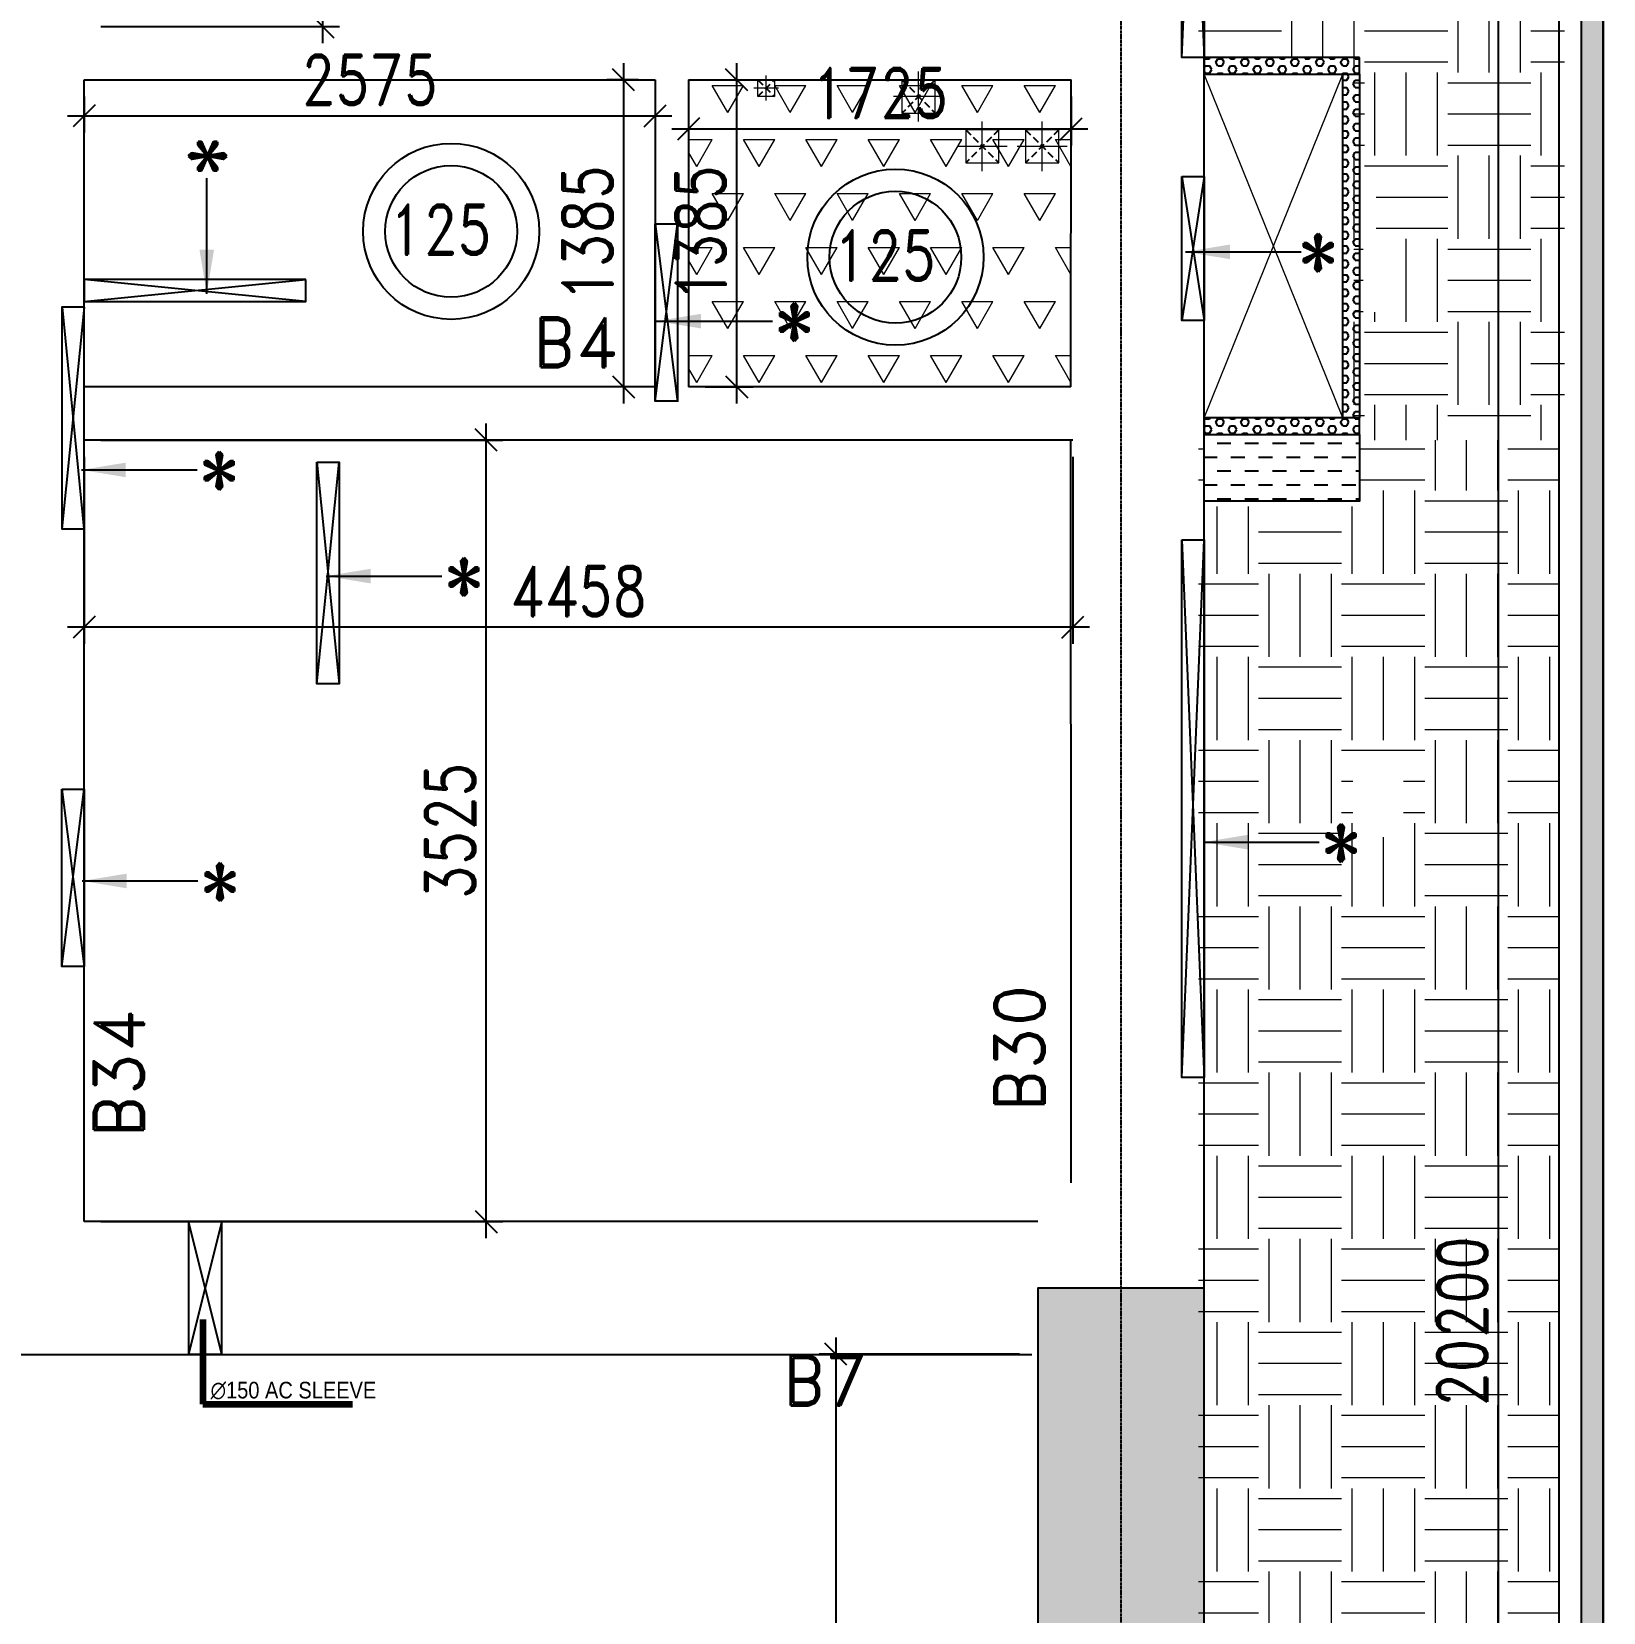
# Model space of a CAD drawing. Header units: millimetres. Extents: x 2061841 to 105821645, y -77612 to 48520811.
# Drawn here: x 2458219 to 2465306, y 28363 to 35493 of the extents above; entities that cross this region are included whole.
import ezdxf

# ---------------------------------------------------------------- set-up
doc = ezdxf.new("R2010")
doc.units = ezdxf.units.MM
doc.header["$LTSCALE"] = 10
doc.header["$MEASUREMENT"] = 0
for name, pattern in [('$0$HIDDEN', [0.375, 0.25, -0.125]), ('CENTER', [2, 1.25, -0.25, 0.25, -0.25]), ('HIDDEN2', [4.7625, 3.175, -1.5875])]:
    doc.linetypes.add(name, pattern=pattern)
for name, color, linetype, lineweight in [('0-PL-DP CUTOUT', 32, 'Continuous', 9), ('s-opening text', 4, 'Continuous', 9), ('VIN SUNK HATCH', 8, 'Continuous', 0), ('VIN_COLUMN HATCH', 33, 'Continuous', 20), ('VIN_CUT OUT', 6, 'Continuous', 9)]:
    doc.layers.add(name, color=color, linetype=linetype, lineweight=lineweight)
for name, color, linetype in [('A-Comments', 30, 'Continuous'), ('A-FLOR-HIDN', 8, 'HIDDEN2'), ('A-Grid-Tower', 8, 'CENTER'), ('A-HATCH', 8, 'Continuous'), ('BEAM NO', 2, 'Continuous'), ('khuraa', 6, 'Continuous'), ('S-OPENING', 6, 'Continuous'), ('SLEEVE 150 NEW', 51, 'Continuous'), ('UPSTAND RCC', 171, 'Continuous'), ('VIN_BEAM', 4, 'Continuous'), ('VIN_COLUMN', 1, 'Continuous'), ('VIN_SLAB THK', 2, 'Continuous')]:
    doc.layers.add(name, color=color, linetype=linetype)
doc.styles.add('200', font='romand.shx', dxfattribs={"width": 0.8, "height": 225})
doc.styles.add('KCP', font='', dxfattribs={"width": 0.9, "height": 200})
doc.styles.add('MAH', font='romand.shx', dxfattribs={"height": 210})
doc.styles.add('RT', font='romant.shx', dxfattribs={"height": 250})
doc.styles.add('ST', font='romand.shx', dxfattribs={"height": 4})
doc.styles.add('WD-50', font='ARIALN.TTF', dxfattribs={"height": 150})
doc.styles.get('KCP').set_extended_font_data('Bahnschrift')
doc.dimstyles.new('GR1', dxfattribs={"dimtxt": 225, "dimasz": 125, "dimexe": 125, "dimexo": 100, "dimgap": 50, "dimtad": 1, "dimdec": 0, "dimzin": 3, "dimdsep": 46, "dimtxsty": '200', "dimblk1": 'OBLIQUE', "dimblk2": 'OBLIQUE', "dimsah": 1, "dimcen": 0.0625, "dimdle": 125, "dimclrd": 3, "dimclre": 3, "dimclrt": 2, "dimadec": 0, "dimazin": 0, "dimtfac": 1, "dimtdec": 0, "dimtix": 1, "dimtmove": 0, "dimatfit": 3, "dimfxl": 1, "dimtolj": 1, "dimtzin": 0, "dimarcsym": 0})
doc.dimstyles.new('GR2', dxfattribs={"dimtxt": 225, "dimasz": 100, "dimexe": 75, "dimexo": 75, "dimgap": 50, "dimtad": 1, "dimdec": 0, "dimdsep": 46, "dimtxsty": '200', "dimblk1": 'OBLIQUE', "dimblk2": 'OBLIQUE', "dimsah": 1, "dimcen": 50, "dimdle": 75, "dimclrd": 3, "dimclre": 3, "dimclrt": 2, "dimadec": 0, "dimazin": 0, "dimtfac": 1, "dimtdec": 0, "dimtix": 1, "dimtmove": 0, "dimatfit": 3, "dimldrblk": 'OBLIQUE', "dimfxl": 1, "dimtolj": 1, "dimtzin": 0, "dimarcsym": 0})
doc.dimstyles.new('wd-50', dxfattribs={"dimtxt": 90, "dimasz": 50, "dimexe": 35, "dimexo": 50, "dimgap": 25, "dimtad": 1, "dimrnd": 5, "dimzin": 12, "dimdsep": 46, "dimtxsty": 'WD-50', "dimblk": 'ARCHTICK', "dimblk2": 'ARCHTICK', "dimcen": 50, "dimdle": 35, "dimclrd": 5, "dimclre": 5, "dimclrt": 4, "dimadec": 0, "dimazin": 0, "dimtfac": 1, "dimtmove": 1, "dimatfit": 2, "dimfxl": 1, "dimtolj": 1, "dimtzin": 12, "dimlwd": -1, "dimlwe": -1, "dimarcsym": 0})
pattern_1 = [(0, (2438255.496, 38975.31), (0, 32.475953), [18.75, -37.5]), (120, (2438255.496, 38975.31), (-28.125, -16.237976), [18.75, -37.5]), (60, (2438274.246, 38975.31), (-28.125, 16.237976), [18.75, -37.5])]

# ---------------------------------------------------------------- blocks, each defined once
blk = doc.blocks.new('_Oblique')
at = {"color": 0, "linetype": 'ByBlock', "lineweight": -2}
blk.add_line((-0.5, -0.5), (0.5, 0.5), dxfattribs=at)
blk = doc.blocks.new('_ArchTick')
at = {"color": 0, "linetype": 'ByBlock', "const_width": 0.15}
blk.add_lwpolyline([(-0.5, -0.5), (0.5, 0.5)], dxfattribs=at)
blk = doc.blocks.new('*D2537')
at = {"layer": 'A-HATCH', "color": 3, "lineweight": -2, "transparency": 16777216}
for p, q in [((2459532.1, 35440.3), (2459532.1, 38450.3)), ((2458530.5, 38375.3), (2459607.1, 38375.3)), ((2458530.4, 35515.3), (2459607.1, 35515.3))]:
    blk.add_line(p, q, dxfattribs=at)
at = {"layer": 'Defpoints', "color": 0, "transparency": 16777216}
for p in [(2458455.5, 38375.3, -643584.3), (2459532.1, 38375.3), (2458455.4, 35515.3, -643584.3)]:
    blk.add_point(p, dxfattribs=at)
at = {"layer": 'A-HATCH', "color": 3, "lineweight": -2, "transparency": 16777216, "xscale": 100, "yscale": 100, "zscale": 100}
for p, rotation in [((2459532.1, 38375.3), 90), ((2459532.1, 35515.3), 270)]:
    blk.add_blockref('_Oblique', p, dxfattribs=dict(at, rotation=rotation))
at = {"layer": 'A-HATCH', "color": 2, "transparency": 16777216, "insert": (2459369.6, 36945.3), "char_height": 225, "attachment_point": 5, "rotation": 90, "style": '200'}
blk.add_mtext('\\A1;2860', dxfattribs=at)
blk = doc.blocks.new('OBLIQUE')
blk = doc.blocks.new('*D2538')
at = {"layer": 'A-HATCH', "color": 3, "lineweight": -2, "transparency": 16777216}
for p, q in [((2458455.5, 35200.3), (2458455.5, 35037.9)), ((2461030.5, 35200.3), (2461030.5, 35037.9)), ((2458380.5, 35112.9), (2461105.5, 35112.9))]:
    blk.add_line(p, q, dxfattribs=at)
at = {"layer": 'Defpoints', "color": 0, "transparency": 16777216}
for p in [(2458455.5, 35275.3, -643584.3), (2461030.5, 35275.3, -643584.3), (2461030.5, 35112.9)]:
    blk.add_point(p, dxfattribs=at)
at = {"layer": 'A-HATCH', "color": 3, "lineweight": -2, "transparency": 16777216, "xscale": 100, "yscale": 100, "zscale": 100, "rotation": 180}
blk.add_blockref('_Oblique', (2458455.5, 35112.9), dxfattribs=at)
at = {"layer": 'A-HATCH', "color": 3, "lineweight": -2, "transparency": 16777216, "xscale": 100, "yscale": 100, "zscale": 100}
blk.add_blockref('_Oblique', (2461030.5, 35112.9), dxfattribs=at)
at = {"layer": 'A-HATCH', "color": 2, "transparency": 16777216, "insert": (2459743, 35275.4), "char_height": 225, "attachment_point": 5, "style": '200'}
blk.add_mtext('\\A1;2575', dxfattribs=at)
blk = doc.blocks.new('*D2539')
at = {"layer": 'A-HATCH', "color": 3, "lineweight": -2, "transparency": 16777216}
for p, q in [((2461180.5, 35200.3), (2461180.5, 34978.4)), ((2462905.6, 35200.3), (2462905.6, 34978.4)), ((2461105.5, 35053.4), (2462980.6, 35053.4))]:
    blk.add_line(p, q, dxfattribs=at)
at = {"layer": 'Defpoints', "color": 0, "transparency": 16777216}
for p in [(2461180.5, 35275.3, -643584.3), (2462905.6, 35275.3, -643584.3), (2462905.6, 35053.4)]:
    blk.add_point(p, dxfattribs=at)
at = {"layer": 'A-HATCH', "color": 3, "lineweight": -2, "transparency": 16777216, "xscale": 100, "yscale": 100, "zscale": 100, "rotation": 180}
blk.add_blockref('_Oblique', (2461180.5, 35053.4), dxfattribs=at)
at = {"layer": 'A-HATCH', "color": 3, "lineweight": -2, "transparency": 16777216, "xscale": 100, "yscale": 100, "zscale": 100}
blk.add_blockref('_Oblique', (2462905.6, 35053.4), dxfattribs=at)
at = {"layer": 'A-HATCH', "color": 2, "transparency": 16777216, "insert": (2462043.1, 35215.9), "char_height": 225, "attachment_point": 5, "style": '200'}
blk.add_mtext('\\A1;1725', dxfattribs=at)
blk = doc.blocks.new('*D2540')
at = {"layer": 'A-HATCH', "color": 3, "lineweight": -2, "transparency": 16777216}
for p, q in [((2460887.4, 35350.3), (2460887.4, 33815.3)), ((2460955.5, 35275.3), (2460812.4, 35275.3)), ((2460955.5, 33890.3), (2460812.4, 33890.3))]:
    blk.add_line(p, q, dxfattribs=at)
at = {"layer": 'Defpoints', "color": 0, "transparency": 16777216}
for p in [(2461030.5, 35275.3, -643584.3), (2460887.4, 33890.3), (2461030.5, 33890.3, -643584.3)]:
    blk.add_point(p, dxfattribs=at)
at = {"layer": 'A-HATCH', "color": 3, "lineweight": -2, "transparency": 16777216, "xscale": 100, "yscale": 100, "zscale": 100}
for p, rotation in [((2460887.4, 35275.3), 90), ((2460887.4, 33890.3), 270)]:
    blk.add_blockref('_Oblique', p, dxfattribs=dict(at, rotation=rotation))
at = {"layer": 'A-HATCH', "color": 2, "transparency": 16777216, "insert": (2460724.9, 34582.8), "char_height": 225, "attachment_point": 5, "rotation": 90, "style": '200'}
blk.add_mtext('\\A1;1385', dxfattribs=at)
blk = doc.blocks.new('*D2541')
at = {"layer": 'A-HATCH', "color": 3, "lineweight": -2, "transparency": 16777216}
for p, q in [((2461397.7, 35350.3), (2461397.7, 33815.3)), ((2461255.5, 35275.3), (2461472.7, 35275.3)), ((2461255.5, 33890.3), (2461472.7, 33890.3))]:
    blk.add_line(p, q, dxfattribs=at)
at = {"layer": 'Defpoints', "color": 0, "transparency": 16777216}
for p in [(2461180.5, 35275.3, -643584.3), (2461180.5, 33890.3, -643584.3), (2461397.7, 33890.3)]:
    blk.add_point(p, dxfattribs=at)
at = {"layer": 'A-HATCH', "color": 3, "lineweight": -2, "transparency": 16777216, "xscale": 100, "yscale": 100, "zscale": 100}
for p, rotation in [((2461397.7, 35275.3), 90), ((2461397.7, 33890.3), 270)]:
    blk.add_blockref('_Oblique', p, dxfattribs=dict(at, rotation=rotation))
at = {"layer": 'A-HATCH', "color": 2, "transparency": 16777216, "insert": (2461235.2, 34582.8), "char_height": 225, "attachment_point": 5, "rotation": 90, "style": '200'}
blk.add_mtext('\\A1;1385', dxfattribs=at)
blk = doc.blocks.new('*D2550')
at = {"layer": 'A-HATCH', "color": 3, "lineweight": -2, "transparency": 16777216}
for p, q in [((2458455.5, 33575.3), (2458455.5, 32731.5)), ((2462913.3, 33575.3), (2462913.3, 32731.5)), ((2462988.3, 32806.5), (2458380.5, 32806.5))]:
    blk.add_line(p, q, dxfattribs=at)
at = {"layer": 'Defpoints', "color": 0, "transparency": 16777216}
for p in [(2458455.5, 33650.3, -643584.3), (2462913.3, 33650.3, -643584.3), (2458455.5, 32806.5)]:
    blk.add_point(p, dxfattribs=at)
at = {"layer": 'A-HATCH', "color": 3, "lineweight": -2, "transparency": 16777216, "xscale": 100, "yscale": 100, "zscale": 100, "rotation": 180}
blk.add_blockref('_Oblique', (2458455.5, 32806.5), dxfattribs=at)
at = {"layer": 'A-HATCH', "color": 3, "lineweight": -2, "transparency": 16777216, "xscale": 100, "yscale": 100, "zscale": 100}
blk.add_blockref('_Oblique', (2462913.3, 32806.5), dxfattribs=at)
at = {"layer": 'A-HATCH', "color": 2, "transparency": 16777216, "insert": (2460684.4, 32969), "char_height": 225, "attachment_point": 5, "style": '200'}
blk.add_mtext('\\A1;4458', dxfattribs=at)
blk = doc.blocks.new('*D2551')
at = {"layer": 'A-HATCH', "color": 3, "lineweight": -2, "transparency": 16777216}
for p, q in [((2460268.3, 30050.3), (2460268.3, 33725.3)), ((2458530.5, 33650.3), (2460343.3, 33650.3)), ((2458530.5, 30125.3), (2460343.3, 30125.3))]:
    blk.add_line(p, q, dxfattribs=at)
at = {"layer": 'Defpoints', "color": 0, "transparency": 16777216}
for p in [(2458455.5, 33650.3, -643584.3), (2460268.3, 33650.3), (2458455.5, 30125.3, -643584.3)]:
    blk.add_point(p, dxfattribs=at)
at = {"layer": 'A-HATCH', "color": 3, "lineweight": -2, "transparency": 16777216, "xscale": 100, "yscale": 100, "zscale": 100}
for p, rotation in [((2460268.3, 33650.3), 90), ((2460268.3, 30125.3), 270)]:
    blk.add_blockref('_Oblique', p, dxfattribs=dict(at, rotation=rotation))
at = {"layer": 'A-HATCH', "color": 2, "transparency": 16777216, "insert": (2460105.8, 31887.8), "char_height": 225, "attachment_point": 5, "rotation": 90, "style": '200'}
blk.add_mtext('\\A1;3525', dxfattribs=at)
blk = doc.blocks.new('*D2555')
at = {"layer": 'A-HATCH', "color": 3, "lineweight": -2, "transparency": 16777216}
for p, q in [((2461845, 29602.4), (2461845, 23271.3)), ((2462673.3, 29527.4), (2461770, 29527.4)), ((2462673.3, 23346.3), (2461770, 23346.3))]:
    blk.add_line(p, q, dxfattribs=at)
at = {"layer": 'Defpoints', "color": 0, "transparency": 16777216}
for p in [(2462748.3, 29527.4), (2461845, 23346.3), (2462748.3, 23346.3)]:
    blk.add_point(p, dxfattribs=at)
at = {"layer": 'A-HATCH', "color": 3, "lineweight": -2, "transparency": 16777216, "xscale": 100, "yscale": 100, "zscale": 100}
for p, rotation in [((2461845, 29527.4), 90), ((2461845, 23346.3), 270)]:
    blk.add_blockref('_Oblique', p, dxfattribs=dict(at, rotation=rotation))
at = {"layer": 'A-HATCH', "color": 2, "transparency": 16777216, "insert": (2461682.5, 26436.8), "char_height": 225, "attachment_point": 5, "rotation": 90, "style": '200'}
blk.add_mtext('\\A1;6181', dxfattribs=at)
blk = doc.blocks.new('*D2630')
at = {"layer": 'A-HATCH', "color": 3, "lineweight": -2, "transparency": 16777216}
for p, q in [((2464832, 39850.3), (2464832, 19500.3)), ((2465030.5, 39775.3), (2464757, 39775.3)), ((2465030.5, 19575.3), (2464757, 19575.3))]:
    blk.add_line(p, q, dxfattribs=at)
at = {"layer": 'Defpoints', "color": 0, "transparency": 16777216}
for p in [(2465105.5, 39775.3, -643584.3), (2464832, 19575.3), (2465105.5, 19575.3, -643584.3)]:
    blk.add_point(p, dxfattribs=at)
at = {"layer": 'A-HATCH', "color": 3, "lineweight": -2, "transparency": 16777216, "xscale": 100, "yscale": 100, "zscale": 100}
for p, rotation in [((2464832, 39775.3), 90), ((2464832, 19575.3), 270)]:
    blk.add_blockref('_Oblique', p, dxfattribs=dict(at, rotation=rotation))
at = {"layer": 'A-HATCH', "color": 2, "transparency": 16777216, "insert": (2464669.5, 29675.3), "char_height": 225, "attachment_point": 5, "rotation": 90, "style": '200'}
blk.add_mtext('\\A1;20200', dxfattribs=at)

msp = doc.modelspace()

# ---------------------------------------------------------------- hatches: boundary and pattern name
at = {"layer": 'A-Comments'}
h = msp.add_hatch(dxfattribs=at)
h.set_pattern_fill('HONEY', color=81, scale=200)
h.set_pattern_definition([(0, (-2791199.454, -285881.068), (37.5, 21.650635095), [25, -50]), (120, (-2791199.454, -285881.068), (-37.5, 21.650635095), [25, -50]), (60, (-2791199.454, -285881.068), (8e-15, 43.30127019), [-50, 25])])
edge = h.paths.add_edge_path()
edge.add_line((2452650.5, 38975.2), (2452750.5, 38975.2))
edge.add_line((2452750.5, 38975.2), (2452750.5, 40275.2))
edge.add_arc((2453150.5, 40275.2), 400, 89.99999, 179.99991, ccw=False)
edge.add_line((2453150.5, 40675.2), (2464305.5, 40675.2))
edge.add_arc((2464305.5, 39775.2), 900, 0, 90, ccw=False)
edge.add_line((2465205.5, 39775.2), (2465205.5, 22925.2))
edge.add_line((2465205.5, 22925.2), (2465305.5, 22925.2))
edge.add_line((2465305.5, 22925.2), (2465305.5, 39775.2))
edge.add_arc((2464305.5, 39775.2), 1000, 0, 90)
edge.add_line((2464305.5, 40775.2), (2453150.5, 40775.2))
edge.add_arc((2453150.5, 40275.2), 500, 90, 179.99992)
edge.add_line((2452650.5, 40275.2), (2452650.5, 38975.2))
h = msp.add_hatch(dxfattribs=at)
h.set_pattern_fill('HONEY', color=81, scale=200)
h.set_pattern_definition([(0, (-2791199.454, -285881.068), (37.5, 21.650635095), [25, -50]), (120, (-2791199.454, -285881.068), (-37.5, 21.650635095), [25, -50]), (60, (-2791199.454, -285881.068), (8e-15, 43.30127019), [-50, 25])])
edge = h.paths.add_edge_path()
edge.add_line((2452650.5, 38975.2), (2452750.5, 38975.2))
edge.add_line((2452750.5, 38975.2), (2452750.5, 40275.2))
edge.add_arc((2453150.5, 40275.2), 400, 89.99999, 179.99991, ccw=False)
edge.add_line((2453150.5, 40675.2), (2464305.5, 40675.2))
edge.add_arc((2464305.5, 39775.2), 900, 0, 90, ccw=False)
edge.add_line((2465205.5, 39775.2), (2465205.5, 22925.2))
edge.add_line((2465205.5, 22925.2), (2465305.5, 22925.2))
edge.add_line((2465305.5, 22925.2), (2465305.5, 39775.2))
edge.add_arc((2464305.5, 39775.2), 1000, 0, 90)
edge.add_line((2464305.5, 40775.2), (2453150.5, 40775.2))
edge.add_arc((2453150.5, 40275.2), 500, 90, 179.99992)
edge.add_line((2452650.5, 40275.2), (2452650.5, 38975.2))
at = {"layer": 'khuraa'}
h = msp.add_hatch(dxfattribs=at)
h.set_pattern_fill('DASH', color=256, scale=500, angle=180)
h.set_pattern_definition([(180, (-204311.11, -97178.18), (-62.5, -62.5), [62.5, -62.5])])
h.paths.add_polyline_path([(2463905.5, 33675.3), (2464205.5, 33675.3), (2464205.5, 33375.3), (2463505.5, 33375.3), (2463505.5, 33675.3)])
at = {"layer": 'UPSTAND RCC'}
h = msp.add_hatch(dxfattribs=at)
h.set_pattern_fill('HEX', color=256, scale=150)
h.set_pattern_definition(pattern_1)
h.paths.add_polyline_path([(2464205.5, 35375.3), (2463505.5, 35375.3), (2463505.5, 35300.3), (2464205.5, 35300.3), (2464205.5, 35375.3)])
h = msp.add_hatch(dxfattribs=at)
h.set_pattern_fill('HEX', color=256, scale=150)
h.set_pattern_definition(pattern_1)
h.paths.add_polyline_path([(2464205.5, 33750.3), (2464130.5, 33750.3), (2464130.5, 35300.3), (2464205.5, 35300.3), (2464205.5, 33750.3)])
h = msp.add_hatch(dxfattribs=at)
h.set_pattern_fill('HEX', color=256, scale=150)
h.set_pattern_definition(pattern_1)
h.paths.add_polyline_path([(2464205.5, 33750.3), (2463505.5, 33750.3), (2463505.5, 33675.3), (2464205.5, 33675.3), (2464205.5, 33750.3)])
at = {"layer": 'VIN SUNK HATCH'}
h = msp.add_hatch(dxfattribs=at)
h.set_pattern_fill('EARTH', color=8, scale=1500, angle=180)
h.set_pattern_definition([(0, (-3646.26, 480.24), (375, 375), [375, -375]), (0, (-3646.26, 620.86), (375, 375), [375, -375]), (0, (-3646.26, 761.5), (375, 375), [375, -375]), (90, (-3599.4, 808.36), (-375, 375), [375, -375]), (90, (-3458.76, 808.36), (-375, 375), [375, -375]), (90, (-3318.14, 808.36), (-375, 375), [375, -375])])
edge = h.paths.add_edge_path()
edge.add_line((2463480.5, 38975.3), (2460855.5, 38975.3))
edge.add_line((2460855.5, 38975.3), (2458380.5, 38975.3))
edge.add_line((2458380.5, 38975.3), (2458380.4, 39200.3))
edge.add_line((2458380.4, 39200.3), (2457080.5, 39200.3))
edge.add_line((2457080.5, 39200.3), (2456624.8, 39200.3))
edge.add_line((2456624.8, 39200.3), (2456330.5, 39262.1))
edge.add_line((2456330.5, 39262.1), (2456405.5, 38975.3))
edge.add_line((2456405.5, 38975.3), (2456380.5, 38975.3))
edge.add_line((2456380.5, 38975.3), (2453830.5, 38975.3))
edge.add_line((2453830.5, 38975.3), (2452780.6, 38975.3))
edge.add_line((2452780.6, 38975.3), (2452780.4, 40275.3))
edge.add_arc((2453130.6, 40275.2), 350.1, 106.37702, 179.98586, ccw=False)
edge.add_line((2453031.9, 40611.2), (2464280.5, 40625.3))
edge.add_arc((2464280.5, 39775.3), 850, 0, 90, ccw=False)
edge.add_line((2465130.5, 39775.3), (2465130.5, 33650.3))
edge.add_line((2465130.5, 33650.3), (2464180.5, 33650.3))
edge.add_line((2464180.5, 33650.3), (2464180.5, 33800.3))
edge.add_line((2464180.5, 33800.3), (2464180.5, 35225.3))
edge.add_line((2464180.5, 35225.3), (2464180.5, 35375.3))
edge.add_line((2464180.5, 35375.3), (2463480.5, 35375.3))
edge.add_line((2463480.5, 35375.3), (2463480.5, 35775.2))
edge.add_line((2463480.5, 35775.2), (2463505.5, 35772.2))
edge.add_line((2463505.5, 35772.2), (2463505.5, 37575.3))
edge.add_line((2463505.5, 37575.3), (2463480.5, 37575.3))
edge.add_line((2463480.5, 37575.3), (2463480.5, 38975.3))
edge = h.paths.add_edge_path(flags=16)
edge.add_arc((2458792.4, 39899.4), 447.1, 0, 180)
edge.add_arc((2458792.4, 39899.4), 447.1, 180, 360)
edge = h.paths.add_edge_path(flags=0)
edge.add_arc((2458792.4, 39899.4), 347.1, 0, 180)
edge.add_arc((2458792.4, 39899.4), 347.1, 180, 360)
h.paths.add_polyline_path([(2464280.9, 34235.6), (2464222.6, 34135.6), (2464222.6, 34735.6), (2464280.9, 34835.6)], flags=16)
h.paths.add_polyline_path([(2464355.2, 37054.6), (2464126.6, 37054.6), (2464126.6, 37311.7), (2464355.2, 37311.7)], flags=16)
h.paths.add_polyline_path([(2455846, 39839.1), (2455846, 39610.5)], flags=16)
h.paths.add_polyline_path([(2460333.7, 39839.1), (2460333.7, 39610.5), (2460076.5, 39610.5), (2460076.5, 39839.1)], flags=16)
h.paths.add_polyline_path([(2459150, 39703), (2458382.2, 39703), (2458382.2, 40078), (2459150, 40078)], flags=16)
h = msp.add_hatch(dxfattribs=at)
h.set_pattern_fill('TRIANG', color=8, scale=750, angle=180)
h.set_pattern_definition([(60, (1672873.74, -43545.7), (-140.625, 243.569645), [140.625, -140.625]), (120, (1672873.74, -43545.7), (-281.25, 2e-07), [140.625, -140.625]), (0, (1672803.42, -43423.93), (140.625, 243.569645), [140.625, -140.625])])
edge = h.paths.add_edge_path()
edge.add_line((2461180.5, 35275.3), (2462905.6, 35275.3))
edge.add_line((2462905.6, 35275.3), (2462905.4, 33890.3))
edge.add_line((2462905.4, 33890.3), (2461180.5, 33890.3))
edge.add_line((2461180.5, 33890.3), (2461180.5, 35275.3))
h = msp.add_hatch(dxfattribs=at)
h.set_pattern_fill('EARTH', color=8, scale=1500, angle=180)
edge = h.paths.add_edge_path()
edge.add_line((2463564.5, 19875.3), (2463505.5, 19950.3))
edge.add_line((2463505.5, 19950.3), (2463480.5, 20175.3))
edge.add_line((2463480.5, 20175.3), (2463480.5, 20781.4))
edge.add_line((2463480.5, 20781.4), (2463480.5, 20950.3))
edge.add_line((2463480.5, 20950.3), (2463480.8, 20950.3))
edge.add_line((2463480.8, 20950.3), (2463480.6, 20952.8))
edge.add_line((2463480.6, 20952.8), (2463480.6, 21997))
edge.add_line((2463480.6, 21997), (2463505.5, 22600.3))
edge.add_line((2463505.5, 22600.3), (2463505.5, 22925.3))
edge.add_line((2463505.5, 23003.5), (2463505.5, 23602.8))
edge.add_line((2463505.5, 23602.8), (2463505.5, 23725.3))
edge.add_line((2463505.5, 23725.3), (2463480.5, 23725.3))
edge.add_line((2463480.5, 23725.3), (2463380.5, 23725.3))
edge.add_line((2463380.5, 23725.3), (2463183.4, 23725.3))
edge.add_line((2463183.4, 23725.3), (2463183.4, 27669.3))
edge.add_line((2463183.4, 27669.3), (2463480.5, 27669.3))
edge.add_line((2463480.5, 27669.3), (2463480.5, 27675.3))
edge.add_line((2463480.5, 27675.3), (2463480.5, 29495.8))
edge.add_line((2463480.5, 29495.8), (2463480.5, 29825.3))
edge.add_line((2463480.5, 29825.3), (2463480.5, 30300.3))
edge.add_line((2463480.5, 30300.3), (2463480.5, 30300.8))
edge.add_line((2463480.5, 30300.9), (2463480.5, 30500.3))
edge.add_line((2463480.6, 30500.3), (2463480.6, 30800.3))
edge.add_line((2463480.6, 30800.3), (2463480.6, 31397.3))
edge.add_line((2463480.6, 31397.3), (2463480.6, 32603.3))
edge.add_line((2463480.6, 32603.3), (2463480.6, 32900.3))
edge.add_line((2463480.6, 32900.3), (2463480.6, 33200.3))
edge.add_line((2463480.6, 33200.3), (2463480.6, 33650.3))
edge.add_line((2463480.6, 33650.3), (2463505.5, 33650.3))
edge.add_line((2463505.5, 33650.3), (2463505.5, 33375.3))
edge.add_line((2463505.5, 33375.3), (2463505.5, 33350.3))
edge.add_line((2463505.5, 33350.3), (2464205.5, 33350.3))
edge.add_line((2464205.5, 33350.3), (2464205.5, 33650.3))
edge.add_line((2464205.5, 33650.3), (2465105.5, 33650.3))
edge.add_line((2465105.5, 33650.3), (2465105.5, 19575.3))
edge.add_line((2465105.5, 19575.3), (2463880.5, 19575.3))
edge.add_line((2463880.5, 19575.3), (2463805.5, 19575.3))
edge.add_line((2463805.5, 19575.3), (2463805.5, 19872.6))
edge.add_line((2463805.5, 19872.6), (2463597.9, 19875.3))
edge = h.paths.add_edge_path(flags=16)
edge.add_line((2463805.5, 19872.6), (2463805.5, 19575.3))
edge.add_line((2463805.5, 19575.3), (2463805.5, 19875.3))
edge.add_line((2463805.5, 19875.3), (2463805.5, 19872.6))
edge = h.paths.add_edge_path()
edge.add_line((2463505.5, 19926.7), (2463805.5, 19924))
edge.add_line((2463805.5, 19924), (2463805.5, 19875.3))
edge.add_line((2463805.5, 19875.3), (2463505.5, 19875.3))
edge = h.paths.add_edge_path(flags=16)
edge.add_arc((2464161.3, 26411.3), 447.1, 180, 360)
edge.add_arc((2464161.3, 26411.3), 447.1, 0, 180)
h.paths.add_polyline_path([(2464503.5, 21838), (2464275, 21838), (2464275, 22095.2), (2464503.5, 22095.2)], flags=16)
h.paths.add_polyline_path([(2463755, 25358), (2463526.5, 25358), (2463526.5, 25615.1), (2463755, 25615.1)], flags=16)
h.paths.add_polyline_path([(2464404.4, 31859.6), (2464175.9, 31859.6), (2464175.9, 32116.7), (2464404.4, 32116.7)], flags=16)
h.paths.add_polyline_path([(2464518.9, 26214.8), (2463751, 26214.8), (2463751, 26589.8), (2464518.9, 26589.8)], flags=16)
edge = h.paths.add_edge_path(flags=0)
edge.add_arc((2464161.3, 26411.3), 347.1, 180, 360)
edge.add_arc((2464161.3, 26411.3), 347.1, 0, 180)
at = {"layer": 'VIN_COLUMN HATCH'}
h = msp.add_hatch(color=256, dxfattribs=at)
h.dxf.hatch_style = 1
h.paths.add_polyline_path([(2462755.5, 27675.3), (2463505.5, 27675.3), (2463505.5, 29825.3), (2462755.5, 29825.3), (2462755.5, 27675.3)])

# ---------------------------------------------------------------- linework, layer by layer
at = {"layer": '0-PL-DP CUTOUT', "color": 32, "ltscale": 15, "extrusion": (-2.01816e-08, 8.41183e-09, 1)}
for p, q in [((2461530.7, 35181.5, -643584.3), (2461530.7, 35294, -643584.3)), ((2461587, 35237.7, -643584.3), (2461474.5, 35237.7, -643584.3))]:
    msp.add_line(p, q, dxfattribs=at)
at = {"layer": '0-PL-DP CUTOUT', "color": 32, "ltscale": 15, "extrusion": (-8.41183e-09, 2.01816e-08, 1)}
for p, q in [((2462218.1, 35087.7, -643584.3), (2462218.1, 35312.7, -643584.3)), ((2462330.6, 35200.2, -643584.3), (2462105.6, 35200.2, -643584.3)), ((2462505.5, 34862.7, -643584.3), (2462505.5, 35087.7, -643584.3)), ((2462775.5, 34862.7, -643584.3), (2462775.5, 35087.7, -643584.3)), ((2462618, 34975.2, -643584.3), (2462393, 34975.2, -643584.3)), ((2462888, 34975.2, -643584.3), (2462663, 34975.2, -643584.3))]:
    msp.add_line(p, q, dxfattribs=at)
at = {"layer": '0-PL-DP CUTOUT', "color": 32, "extrusion": (-2.01816e-08, 8.41183e-09, 1), "elevation": -643584.3}
msp.add_lwpolyline([(2461493.2, 35275.2), (2461568.2, 35275.2), (2461568.2, 35200.2), (2461493.2, 35200.2)], close=True, dxfattribs=at)
at = {"layer": '0-PL-DP CUTOUT', "color": 32, "extrusion": (-8.41183e-09, 2.01816e-08, 1), "elevation": -643584.3}
for points in [[(2462143.1, 35275.3), (2462143.1, 35125.3), (2462293.1, 35125.3), (2462293.1, 35275.3)], [(2462430.5, 35050.3), (2462430.5, 34900.3), (2462580.5, 34900.3), (2462580.5, 35050.3)], [(2462700.5, 35050.3), (2462700.5, 34900.3), (2462850.5, 34900.3), (2462850.5, 35050.3)]]:
    msp.add_lwpolyline(points, close=True, dxfattribs=at)
at = {"layer": 'A-Comments', "color": 81, "elevation": -643584.3}
msp.add_lwpolyline([(2452650.5, 38975.3), (2452750.5, 38975.3), (2452750.5, 40275.3, -0.414213), (2453150.5, 40675.3), (2464305.5, 40675.3, -0.414214), (2465205.5, 39775.3), (2465205.5, 22925.3), (2465305.5, 22925.3), (2465305.5, 39775.3, 0.414214), (2464305.5, 40775.3), (2453150.5, 40775.3, 0.414213), (2452650.5, 40275.3)], format="xyb", close=True, dxfattribs=at)
msp.add_lwpolyline([(2452650.5, 38975.3), (2452750.5, 38975.3), (2452750.5, 40275.3, -0.414213), (2453150.5, 40675.3), (2464305.5, 40675.3, -0.414214), (2465205.5, 39775.3), (2465205.5, 22925.3), (2465305.5, 22925.3), (2465305.5, 39775.3, 0.414214), (2464305.5, 40775.3), (2453150.5, 40775.3, 0.414213), (2452650.5, 40275.3)], format="xyb", close=True, dxfattribs=at)
msp.add_lwpolyline([(2452650.5, 38975.3), (2452750.5, 38975.3), (2452750.5, 40275.3, -0.414213), (2453150.5, 40675.3), (2464305.5, 40675.3, -0.414214), (2465205.5, 39775.3), (2465205.5, 22925.3), (2465305.5, 22925.3), (2465305.5, 39775.3, 0.414214), (2464305.5, 40775.3), (2453150.5, 40775.3, 0.414213), (2452650.5, 40275.3)], format="xyb", close=True, dxfattribs=at)
msp.add_lwpolyline([(2452650.5, 38975.3), (2452750.5, 38975.3), (2452750.5, 40275.3, -0.414213), (2453150.5, 40675.3), (2464305.5, 40675.3, -0.414214), (2465205.5, 39775.3), (2465205.5, 22925.3), (2465305.5, 22925.3), (2465305.5, 39775.3, 0.414214), (2464305.5, 40775.3), (2453150.5, 40775.3, 0.414213), (2452650.5, 40275.3)], format="xyb", close=True, dxfattribs=at)
at = {"layer": 'A-FLOR-HIDN', "color": 32, "extrusion": (-2.01816e-08, 8.41183e-09, 1)}
for p, q in [((2461493.2, 35275.2, -643584.3), (2461568.2, 35200.2, -643584.3)), ((2461493.2, 35200.2, -643584.3), (2461568.2, 35275.2, -643584.3))]:
    msp.add_line(p, q, dxfattribs=at)
at = {"layer": 'A-FLOR-HIDN', "color": 32, "extrusion": (-8.41183e-09, 2.01816e-08, 1)}
for p, q in [((2462143.1, 35275.2, -643584.3), (2462293.1, 35125.2, -643584.3)), ((2462293.1, 35275.2, -643584.3), (2462143.1, 35125.2, -643584.3)), ((2462430.5, 35050.2, -643584.3), (2462580.5, 34900.2, -643584.3)), ((2462580.5, 35050.2, -643584.3), (2462430.5, 34900.2, -643584.3)), ((2462700.5, 35050.2, -643584.3), (2462850.5, 34900.2, -643584.3)), ((2462850.5, 35050.2, -643584.3), (2462700.5, 34900.2, -643584.3))]:
    msp.add_line(p, q, dxfattribs=at)
at = {"layer": 'A-Grid-Tower'}
msp.add_line((2463130.5, 42217.8, -643584.3), (2463130.5, 675.2, -643584.3), dxfattribs=at)
at = {"layer": 'khuraa', "elevation": -643584.3}
msp.add_lwpolyline([(2463505.5, 33675.3), (2464205.5, 33675.3), (2464205.5, 33375.3), (2463505.5, 33375.3)], close=True, dxfattribs=at)
at = {"layer": 'S-OPENING'}
for p, q in [((2463405.5, 35375.3, -643584.3), (2463504.5, 37800.3, -643584.3)), ((2463405.5, 37800.1, -643584.3), (2463505.5, 35375.3, -643584.3)), ((2463405.5, 34839.7, -643584.3), (2463505.5, 34190.3, -643584.3)), ((2463505.5, 34839.7, -643584.3), (2463405.5, 34189.7, -643584.3)), ((2461030.5, 33825.3, -643584.3), (2461130.5, 34625.3, -643584.3)), ((2461030.5, 34625.3, -643584.3), (2461130.5, 33822.1, -643584.3)), ((2458455.5, 34275.3, -643584.3), (2459455.5, 34375.3, -643584.3)), ((2459455.5, 34275.3, -643584.3), (2458455.5, 34375.3, -643584.3)), ((2458455.5, 34250.3, -643584.3), (2458355.5, 33250.3, -643584.3)), ((2458455.5, 33250.3, -643584.3), (2458357.9, 34250.3, -643584.3)), ((2459505.5, 32550.3, -643584.3), (2459605.5, 33550.3, -643584.3)), ((2459505.5, 33550.3, -643584.3), (2459605.5, 32550.3, -643584.3)), ((2463405.5, 30775.3, -643584.3), (2463505.5, 33200.3, -643584.3)), ((2463405.5, 33200.3, -643584.3), (2463505.5, 30775.3, -643584.3)), ((2458355.5, 31275.3, -643584.3), (2458455.5, 32075.3, -643584.3)), ((2458355.5, 32075.3, -643584.3), (2458455.5, 31275.3, -643584.3))]:
    msp.add_line(p, q, dxfattribs=at)
at = {"layer": 'S-OPENING', "elevation": -643584.3}
for points in [[(2463405.5, 37800.3), (2463505.5, 37800.3), (2463505.5, 35375.3), (2463405.5, 35375.3)], [(2463405.5, 34839.7), (2463505.5, 34839.7), (2463505.5, 34189.7), (2463405.5, 34189.7)], [(2461030.5, 34625.3), (2461130.5, 34625.3), (2461130.5, 33825.3), (2461030.5, 33825.3)], [(2459455.5, 34375.3), (2458455.5, 34375.3), (2458455.5, 34275.3), (2459455.5, 34275.3)], [(2458455.5, 34250.3), (2458355.5, 34250.3), (2458355.5, 33250.3), (2458455.5, 33250.3)], [(2459505.5, 33550.3), (2459605.5, 33550.3), (2459605.5, 32550.3), (2459505.5, 32550.3)], [(2463405.5, 33200.3), (2463505.5, 33200.3), (2463505.5, 30775.3), (2463405.5, 30775.3)], [(2458355.5, 32075.3), (2458455.5, 32075.3), (2458455.5, 31275.3), (2458355.5, 31275.3)]]:
    msp.add_lwpolyline(points, close=True, dxfattribs=at)
at = {"layer": 'SLEEVE 150 NEW'}
for p, q in [((2459076.1, 29527.1, -643584.3), (2458926.1, 30126.2, -643584.3)), ((2459076.1, 30126.2, -643584.3), (2458926.1, 29527.1, -643584.3))]:
    msp.add_line(p, q, dxfattribs=at)
at = {"layer": 'SLEEVE 150 NEW', "elevation": -643584.3}
msp.add_lwpolyline([(2458926.1, 29527.1), (2459076.1, 29527.1), (2459076.1, 30126.2), (2458926.1, 30126.2)], close=True, dxfattribs=at)
at = {"layer": 'UPSTAND RCC', "elevation": -643584.3}
for points in [[(2464205.5, 35375.3), (2463505.5, 35375.3), (2463505.5, 35300.3), (2464205.5, 35300.3)], [(2464205.5, 33750.3), (2464130.5, 33750.3), (2464130.5, 35300.3), (2464205.5, 35300.3)], [(2464205.5, 33750.3), (2463505.5, 33750.3), (2463505.5, 33675.3), (2464205.5, 33675.3)]]:
    msp.add_lwpolyline(points, close=True, dxfattribs=at)
at = {"layer": 'VIN_BEAM'}
for p, q in [((2463505.5, 29727.3, -643584.3), (2463505.5, 37835.5, -643584.3)), ((2461180.5, 35275.3, -643584.3), (2462905.6, 35275.3, -643584.3)), ((2461180.5, 35275.3, -643584.3), (2461180.5, 33890.3, -643584.3)), ((2462905.2, 33890.3, -643584.3), (2462905.6, 35275.3, -643584.3)), ((2462905.2, 33890.3, -643584.3), (2461180.5, 33890.3, -643584.3))]:
    msp.add_line(p, q, dxfattribs=at)
at = {"layer": 'VIN_BEAM', "linetype": '$0$HIDDEN'}
for p, q in [((2458455.5, 33890.3, -643584.3), (2458455.5, 35275.3, -643584.3)), ((2458455.5, 35275.3, -643584.3), (2461030.5, 35275.3, -643584.3)), ((2461030.5, 35275.3, -643584.3), (2461030.5, 33890.3, -643584.3)), ((2461030.5, 33890.3, -643584.3), (2458455.5, 33890.3, -643584.3)), ((2458455.5, 30125.3, -643584.3), (2458455.5, 33650.3, -643584.3)), ((2462913.3, 33650.3, -643584.3), (2458455.5, 33650.3, -643584.3)), ((2462905.5, 30300.3, -643584.3), (2462905.2, 33650.3, -643584.3)), ((2462756.3, 30125.3, -643584.3), (2458455.5, 30125.3, -643584.3)), ((2455905.5, 29525.3, -643584.3), (2462729.3, 29525.3, -643584.3))]:
    msp.add_line(p, q, dxfattribs=at)
at = {"layer": 'VIN_BEAM', "elevation": -643584.3}
for points in [[(2452650.5, 38975.3), (2452650.5, 40275.3, -0.414214), (2453150.5, 40775.3), (2464305.5, 40775.3, -0.414214), (2465305.5, 39775.3), (2465305.5, 19575.3)], [(2452850.5, 38975.3), (2452850.5, 40275.3, -0.414214), (2453150.5, 40575.3), (2464305.5, 40575.3, -0.414214), (2465105.5, 39775.3), (2465105.5, 19575.3)]]:
    msp.add_lwpolyline(points, format="xyb", dxfattribs=at)
at = {"layer": 'VIN_COLUMN', "ltscale": 125, "elevation": -643584.3}
msp.add_lwpolyline([(2462755.5, 27675.3), (2463505.5, 27675.3), (2463505.5, 29825.3), (2462755.5, 29825.3)], close=True, dxfattribs=at)
at = {"layer": 'VIN_CUT OUT', "elevation": -643584.3}
for points in [[(2463505.5, 33750.3), (2464130.5, 35300.3)], [(2464130.5, 33750.4), (2463505.5, 35300.2)]]:
    msp.add_lwpolyline(points, dxfattribs=at)
msp.add_lwpolyline([(2464130.5, 33750.3), (2463505.5, 33750.3), (2463505.5, 35300.3), (2464130.5, 35300.3)], close=True, dxfattribs=at)
at = {"layer": 'VIN_SLAB THK', "color": 2, "linetype": 'Continuous', "ltscale": 0.25}
for centre, radius in [((2460110.4, 34591.5, -643584.3), 397.1), ((2460110.4, 34591.5, -643584.3), 297.1), ((2462113.7, 34475.4, -643584.3), 397.1), ((2462113.7, 34475.4, -643584.3), 297.1)]:
    msp.add_circle(centre, radius, dxfattribs=at)

# ---------------------------------------------------------------- texts
at = {"layer": 'BEAM NO', "color": 4, "style": 'MAH'}
for s, p in [('B4', (2460476.7, 33978.9, -643584.3)), ('B7', (2461603.9, 29296.6, -643584.3))]:
    msp.add_text(s, height=225, dxfattribs=at).set_placement(p)
for s, p in [('B30', (2462785.5, 30617.4, -643584.3)), ('B34', (2458724, 30501.2, -643196.1))]:
    msp.add_text(s, height=225, rotation=90, dxfattribs=at).set_placement(p)
at = {"layer": 's-opening text', "style": 'RT', "text_generation_flag": 4}
for rotation, p in [(270, (2459226.6, 35033.9, -643584.3)), (180, (2464122.4, 34281, -643584.3)), (180, (2461761, 33968.5, -643584.3)), (180, (2459167.6, 33297.5, -643584.3)), (180, (2460270.9, 32818.6, -643584.3)), (180, (2464226, 31618.5, -643584.3)), (180, (2459171, 31443.5, -643584.3))]:
    msp.add_text('*', height=300, rotation=rotation, dxfattribs=at).set_placement(p)
at = {"layer": 'SLEEVE 150 NEW', "style": 'KCP', "width": 0.9}
msp.add_text('∅150 AC SLEEVE', height=75, dxfattribs=at).set_placement((2459025.5, 29327.8, -644913.7))
at = {"layer": 'VIN_SLAB THK', "color": 2, "linetype": 'Continuous', "ltscale": 0.25, "style": 'ST', "width": 0.8}
for p in [(2459830.6, 34486.6, -643584.3), (2461833.9, 34370.6, -643584.3)]:
    msp.add_text('125', height=225, dxfattribs=at).set_placement(p)

# ---------------------------------------------------------------- dimensions: what is measured, and where the dimension line sits
at = {"layer": 'A-HATCH'}
for base, p1, p2, picture, middle in [((2464832, 19575.3), (2465105.5, 39775.3, -643584.3), (2465105.5, 19575.3, -643584.3), '*D2630', (2464669.5, 29675.3)), ((2459532.1, 38375.3), (2458455.4, 35515.3, -643584.3), (2458455.5, 38375.3, -643584.3), '*D2537', (2459369.6, 36945.3)), ((2460887.4, 33890.3), (2461030.5, 35275.3, -643584.3), (2461030.5, 33890.3, -643584.3), '*D2540', (2460724.9, 34582.8)), ((2461397.7, 33890.3), (2461180.5, 35275.3, -643584.3), (2461180.5, 33890.3, -643584.3), '*D2541', (2461235.2, 34582.8)), ((2460268.3, 33650.3), (2458455.5, 30125.3, -643584.3), (2458455.5, 33650.3, -643584.3), '*D2551', (2460105.8, 31887.8)), ((2461845, 23346.3), (2462748.3, 29527.4), (2462748.3, 23346.3), '*D2555', (2461682.5, 26436.8))]:
    dim = msp.add_linear_dim(base=base, p1=p1, p2=p2, angle=90, dimstyle='GR2', override={"dimldrblk": 'OBLIQUE'}, dxfattribs=at)
    dim.commit()
    dim.dimension.update_dxf_attribs({"geometry": picture, "text_midpoint": middle})
for base, p1, p2, picture, middle in [((2461030.5, 35112.9), (2458455.5, 35275.3, -643584.3), (2461030.5, 35275.3, -643584.3), '*D2538', (2459743, 35275.4)), ((2462905.6, 35053.4), (2461180.5, 35275.3, -643584.3), (2462905.6, 35275.3, -643584.3), '*D2539', (2462043.1, 35215.9)), ((2458455.5, 32806.5), (2462913.3, 33650.3, -643584.3), (2458455.5, 33650.3, -643584.3), '*D2550', (2460684.4, 32969))]:
    dim = msp.add_linear_dim(base=base, p1=p1, p2=p2, dimstyle='GR2', override={"dimldrblk": 'OBLIQUE'}, dxfattribs=at)
    dim.commit()
    dim.dimension.update_dxf_attribs({"geometry": picture, "text_midpoint": middle})

# ---------------------------------------------------------------- leaders
at = {"layer": 's-opening text'}
for points in [[(2459008.4, 34309.7, -643584.3), (2459008.4, 34831.7, -643584.3)], [(2463421.6, 34499.3, -643584.3), (2463943.5, 34499.3, -643584.3)], [(2461036.8, 34186.8, -643584.3), (2461558.8, 34186.8, -643584.3)], [(2458443.4, 33515.7, -643584.3), (2458965.4, 33515.7, -643584.3)], [(2459546.8, 33036.8, -643584.3), (2460068.7, 33036.8, -643584.3)], [(2463501.8, 31836.8, -643584.3), (2464023.8, 31836.8, -643584.3)], [(2458446.8, 31661.8, -643584.3), (2458968.8, 31661.8, -643584.3)]]:
    msp.add_leader(points, dimstyle='GR1', override={"dimasz": 200, "dimtad": 0, "dimfxl": 125}, dxfattribs=at)
at = {"layer": 'SLEEVE 150 NEW'}
msp.add_leader([(2458990.7, 29683.9, -643584.3), (2458990.7, 29302.2, -643584.3), (2459665.3, 29302.2, -643584.3)], dimstyle='wd-50', override={"dimscale": 1, "dimtxt": 200, "dimasz": 50, "dimgap": 25, "dimtad": 0, "dimtxsty": 'KCP', "dimclrd": 256, "dimlwd": 65535}, dxfattribs=at)

doc.saveas('drawing.dxf')
